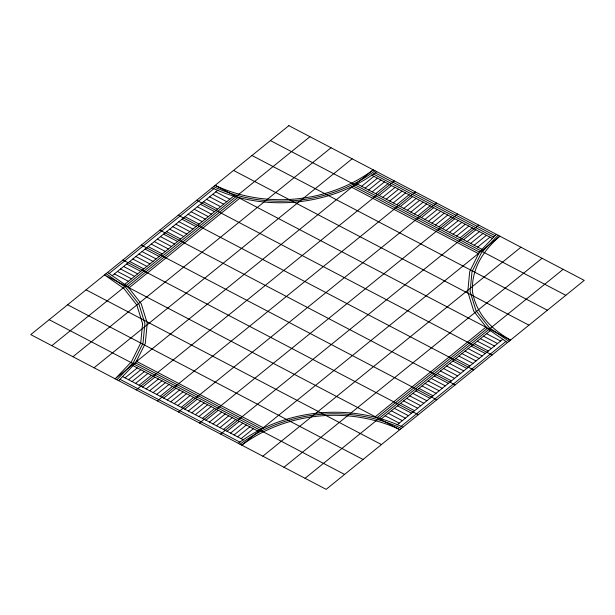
<?xml version="1.0" encoding="UTF-8"?>
<svg xmlns="http://www.w3.org/2000/svg" width="615" height="615" viewBox="0 0 615 615"><rect width="100%" height="100%" fill="white"/><g stroke="black" fill="none" stroke-linecap="round" stroke-linejoin="round"><path stroke-width="0.92" d="M116.912 379.755L133.455 362.435L143.003 343.232L144.902 323.436L139.021 304.402L125.76 287.428L106.026 273.675M118.664 380.67L135.554 363.004L145.294 343.408L147.231 323.206L141.235 303.787L127.705 286.467L107.563 272.43M496.336 234.33L479.446 251.996L469.706 271.592L467.769 291.794L473.765 311.213L487.295 328.533L507.437 342.57M498.089 235.245L481.545 252.565L471.997 271.769L470.098 291.564L475.979 310.598L489.24 327.572L508.974 341.325M109.124 273.514L213.997 188.597M112.23 275.681L217.918 190.112M124.684 284.361L233.6 196.17M51.852 345.676L309.945 136.699M127.766 286.552L237.544 197.669M128.889 287.989L239.942 198.076M72.947 356.723L331.047 147.754M94.049 367.778L352.149 158.808M125.037 377.864L137.322 367.908M361.628 186.307L373.912 176.351M128.55 379.701L140.843 369.753M365.141 188.144L377.433 178.196M132.071 381.546L144.356 371.591M368.654 189.989L380.946 180.034M135.584 383.391L147.877 373.436M372.175 191.826L384.467 181.879M139.098 385.228L151.39 375.281M375.688 193.671L387.98 183.724M136.253 389.879L394.346 180.91M142.619 387.073L154.911 377.118M379.209 195.516L391.501 185.561M146.132 388.911L158.424 378.963M382.722 197.354L395.015 187.406M149.653 390.756L161.945 380.808M386.243 199.199L398.528 189.243M153.166 392.601L165.458 382.645M389.756 201.036L402.049 191.088M156.687 394.438L168.979 384.49M393.277 202.881L405.562 192.933M160.2 396.283L172.492 386.328M396.79 204.726L409.083 194.771M157.348 400.934L415.448 191.965M163.721 398.12L176.005 388.173M400.311 206.563L412.596 196.615M167.234 399.965L179.526 390.018M403.824 208.408L416.117 198.453M170.755 401.81L183.039 391.855M407.338 210.253L419.63 200.298M174.268 403.648L186.56 393.7M410.858 212.09L423.151 202.143M177.789 405.493L190.073 395.537M414.372 213.935L426.664 203.98M181.302 407.338L193.594 397.382M417.893 215.773L430.185 205.825M178.45 411.988L436.55 203.012M184.815 409.175L197.107 399.227M421.406 217.618L433.698 207.662M188.336 411.02L200.628 401.065M424.927 219.463L437.211 209.507M191.849 412.857L204.142 402.91M428.44 221.3L440.732 211.352M195.37 414.702L207.662 404.747M431.961 223.145L444.245 213.19M198.883 416.547L211.176 406.592M435.474 224.982L447.766 215.035M202.404 418.385L214.689 408.437M438.995 226.827L451.279 216.88M199.552 423.035L457.652 214.066M205.917 420.23L218.21 410.274M442.508 228.672L454.8 218.717M209.438 422.067L221.723 412.119M446.021 230.51L458.313 220.562M212.951 423.912L225.244 413.964M449.542 232.355L461.834 222.399M216.472 425.757L228.757 415.802M453.055 234.192L465.347 224.244M219.986 427.594L232.278 417.647M456.576 236.037L468.868 226.089M223.499 429.439L235.791 419.484M460.089 237.882L472.382 227.927M220.654 434.09L478.747 225.121M227.02 431.276L239.312 421.329M463.61 239.719L475.902 229.772M230.533 433.121L242.825 423.174M467.123 241.564L479.416 231.609M234.054 434.966L246.346 425.011M470.644 243.409L482.929 233.454M237.567 436.804L249.859 426.856M474.157 245.247L486.45 235.299M241.088 438.649L253.372 428.693M477.678 247.092L489.963 237.136M262.851 456.192L520.951 247.222M283.953 467.246L542.053 258.277M375.058 416.924L486.111 327.011M377.456 417.331L487.234 328.448M305.055 478.301L563.148 269.324M381.4 418.83L490.316 330.639M397.082 424.888L502.77 339.319M401.003 426.403L505.876 341.486M375.004 170.778C329.363 204.603 264.927 210.799 213.566 186.599M376.764 171.7C330.186 206.217 264.442 212.536 212.037 187.844M238.236 443.3C284.814 408.783 350.558 402.464 402.963 427.156M239.996 444.222C285.637 410.397 350.073 404.201 401.434 428.401M374.996 172.823L495.029 235.691M373.228 173.945L493.722 237.059M371.46 175.067L492.415 238.42M357.323 184.046L481.983 249.344M270.416 140.574L565.815 295.308M353.756 186.276L479.4 252.089M351.488 187.145L478.593 253.718M251.973 155.503L547.381 310.229M233.539 170.432L528.946 325.158M215.773 191.849L229.841 199.222M486.557 333.684L500.625 341.056M212.698 194.34L226.766 201.705M483.482 336.174L497.55 343.539M209.623 196.823L223.691 204.195M480.415 338.657L494.475 346.03M206.555 199.314L220.624 206.678M477.34 341.148L491.408 348.513M203.48 201.805L217.549 209.169M474.265 343.639L488.333 351.004M196.669 200.282L492.069 355.009M200.405 204.288L214.474 211.66M471.198 346.122L485.258 353.494M197.338 206.778L211.406 214.143M468.123 348.613L482.191 355.977M194.263 209.261L208.331 216.634M465.048 351.096L479.116 358.468M191.188 211.752L205.256 219.117M461.973 353.587L476.041 360.959M188.121 214.243L202.181 221.608M458.905 356.077L472.973 363.442M185.046 216.726L199.114 224.098M455.83 358.56L469.898 365.933M178.235 215.212L473.635 369.938M181.971 219.217L196.039 226.581M452.755 361.051L466.823 368.416M178.904 221.7L192.964 229.072M449.688 363.542L463.756 370.907M175.829 224.191L189.897 231.563M446.613 366.025L460.681 373.397M172.754 226.681L186.822 234.046M443.538 368.516L457.606 375.88M169.686 229.164L183.747 236.537M440.471 370.999L454.539 378.371M166.611 231.655L180.679 239.02M437.396 373.49L451.464 380.854M159.8 230.133L455.2 384.867M163.536 234.146L177.604 241.511M434.321 375.98L448.389 383.345M160.461 236.629L174.529 244.001M431.253 378.463L445.314 385.836M157.394 239.12L171.462 246.484M428.178 380.954L442.247 388.319M154.319 241.603L168.387 248.975M425.103 383.437L439.171 390.809M151.244 244.094L165.312 251.458M422.036 385.928L436.096 393.3M148.177 246.584L162.245 253.949M418.961 388.419L433.029 395.783M141.365 245.062L436.765 399.788M145.102 249.067L159.17 256.44M415.886 390.902L429.954 398.274M142.027 251.558L156.095 258.923M412.819 393.392L426.879 400.757M138.959 254.041L153.027 261.413M409.744 395.883L423.812 403.248M135.884 256.532L149.952 263.904M406.669 398.366L420.737 405.739M132.809 259.023L146.877 266.387M403.594 400.857L417.662 408.222M129.742 261.506L143.802 268.878M400.526 403.34L414.595 410.712M122.931 259.991L418.331 414.718M126.667 263.996L140.735 271.361M397.451 405.831L411.52 413.195M123.592 266.487L137.66 273.852M394.376 408.322L408.445 415.686M120.525 268.97L134.585 276.343M391.309 410.805L405.377 418.177M117.45 271.461L131.518 278.826M388.234 413.295L402.302 420.66M114.375 273.944L128.443 281.316M385.159 415.778L399.227 423.151M86.054 289.842L381.461 444.568M67.619 304.771L363.027 459.497M136.407 361.282L263.512 427.856M135.6 362.911L261.244 428.724M49.185 319.692L344.585 474.426M133.017 365.656L257.677 430.954M122.585 376.58L243.54 439.933M119.971 379.309L240.004 442.177M142.572 323.667L140.712 343.055L131.364 361.874L115.151 378.832L373.251 169.855C328.533 202.996 265.419 209.062 215.104 185.353L510.512 340.087C491.439 329.148 476.025 313.811 472.428 291.333C471.382 268.663 483.352 250.605 499.849 236.168L241.749 445.145C286.467 412.004 349.581 405.938 399.896 429.647L104.489 274.913L123.823 288.389L136.814 305.017L142.572 323.667M288.85 125.652L30.75 334.622L326.15 489.348L584.25 280.379L288.85 125.652"/></g></svg>
